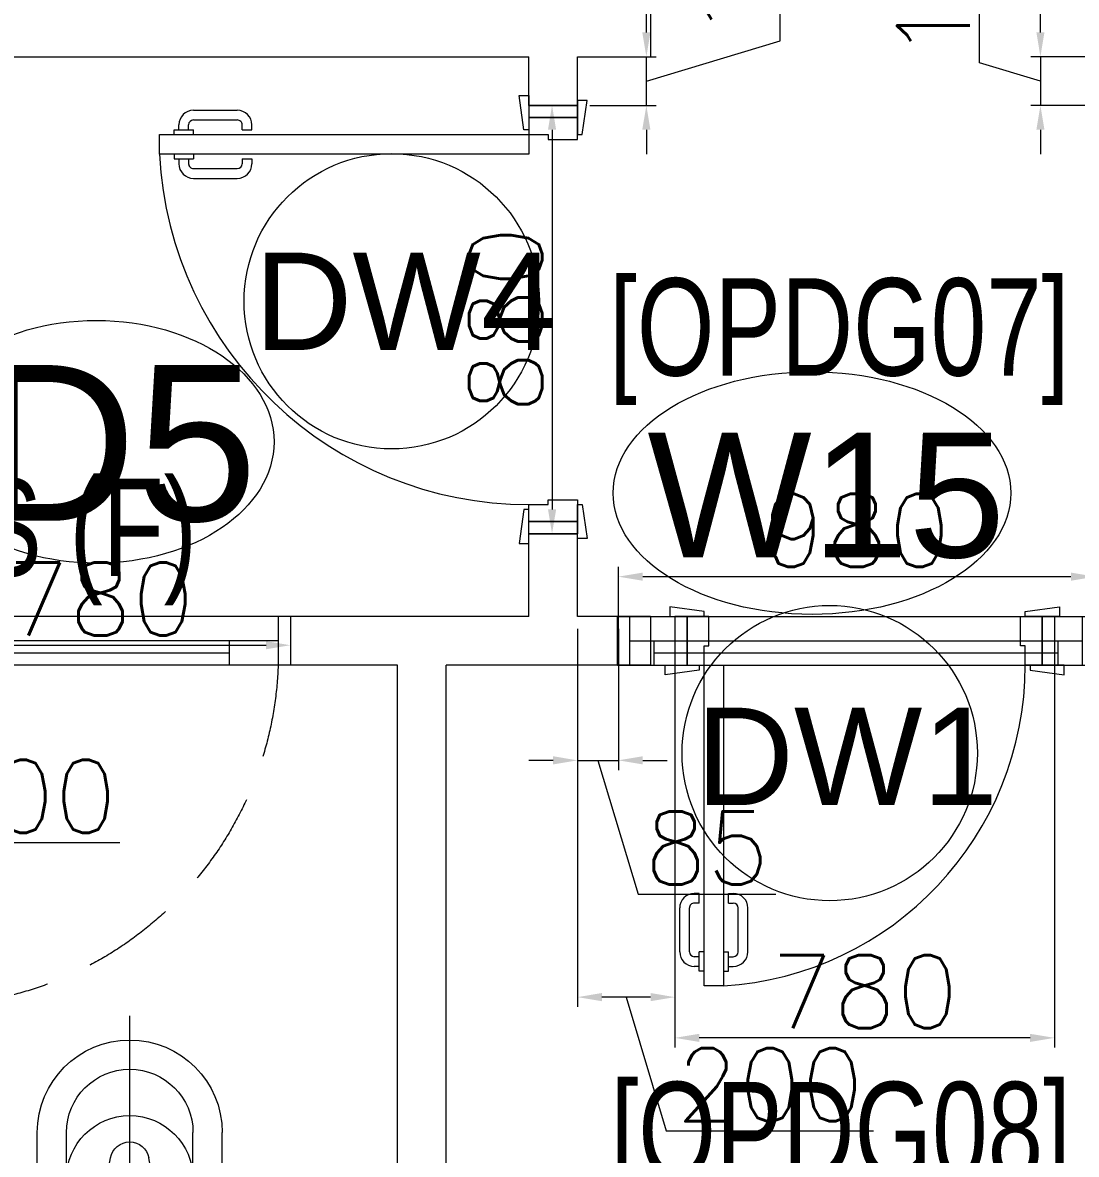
# Model space of a CAD drawing. Header units: millimetres. Extents: x -2143172 to 5255, y -610845 to 279739.
# Drawn here: x -1173704 to -1171539, y -593893 to -591568 of the extents above; entities that cross this region are included whole.
import ezdxf

# ---------------------------------------------------------------- set-up
doc = ezdxf.new("R2010")
doc.units = ezdxf.units.MM
doc.header["$LTSCALE"] = 30
doc.linetypes.add('HIDDEN', pattern=[9.525, 6.35, -3.175])
doc.layers.get('0').update_dxf_attribs({"lineweight": 5})
doc.layers.get('Defpoints').update_dxf_attribs({"lineweight": 5})
for name, color, linetype, lineweight in [('72_EGR_BASE_TEXT', 7, 'Continuous', 5), ('Al door tag', 4, 'Continuous', 5), ('Al Window tag', 5, 'Continuous', 5), ('Aluminum', 7, 'Continuous', 5), ('dims.', 152, 'Continuous', 5), ('DTAG', 20, 'Continuous', 9), ('New Aluminium', 250, 'Continuous', 5), ('SANIT', 250, 'Continuous', 5), ('Walls', 32, 'Continuous', 5)]:
    doc.layers.add(name, color=color, linetype=linetype, lineweight=lineweight)
doc.layers.add('Wooden Joinery', color=7, linetype='Continuous', lineweight=5, true_color=0x521300)
doc.styles.add('SIMPLEX', font='SIMPLEX.shx', dxfattribs={"height": 150})
doc.styles.add('TTLB-A0-JeddahDP$0$swis721', font='swiss.ttf')
doc.styles.add('X3G_ENTITY_2586C2', font='swisscl.ttf', dxfattribs={"height": 200})
doc.styles.add('X3G_ENTITY_258862', font='swisscl.ttf', dxfattribs={"height": 200})
doc.styles.add('X3G_ENTITY_2588D4', font='swisscl.ttf', dxfattribs={"height": 200})
doc.dimstyles.new('Buk', dxfattribs={"dimtxt": 150, "dimasz": 50, "dimexe": 20, "dimexo": 25, "dimgap": 20, "dimtad": 1, "dimdec": 0, "dimrnd": 5, "dimdsep": 46, "dimtxsty": 'SIMPLEX', "dimcen": 0, "dimdle": 20, "dimclrd": 256, "dimclre": 256, "dimclrt": 256, "dimadec": 0, "dimazin": 0, "dimtfac": 0.0075, "dimtdec": 0, "dimtmove": 1, "dimatfit": 2, "dimldrblk": 'ARCHTICK', "dimfxl": 1, "dimtolj": 1, "dimtzin": 0, "dimlwd": -1, "dimlwe": -1, "dimarcsym": 0})

# ---------------------------------------------------------------- blocks, each defined once
blk = doc.blocks.new('WC manta')
at = {"layer": 'SANIT'}
for p, q in [((-0.12, 0.19), (0.41, 0.19)), ((-0.13, 0.18), (-0.13, -0.18)), ((0.109, 0.18), (0.109, -0.18)), ((0.239, 0.13), (0.41, 0.13)), ((0.209, 0.1), (0.209, -0.1)), ((0.229, 0.1), (0.229, -0.1)), ((0.05, 0.09), (0.05, -0.09)), ((0.2955, 0.051), (0.3581, 0.0393)), ((-0.18, 0), (0.65, 0)), ((0.2955, -0.051), (0.3581, -0.0393)), ((0.239, -0.13), (0.41, -0.13)), ((-0.12, -0.19), (0.41, -0.19))]:
    blk.add_line(p, q, dxfattribs=at)
for centre, radius in [((0.159, 0.0752), 0.01), ((-0.04, 0), 0.02), ((0.159, -0.0753), 0.01)]:
    blk.add_circle(centre, radius, dxfattribs=at)
for centre, radius, start, end in [((-0.12, 0.18), 0.01, 90, 180), ((-0.05, 0.09), 0.1, 0, 90), ((0.119, 0.18), 0.01, 90, 180), ((0.41, 0), 0.19, 270, 90), ((0.239, 0.1), 0.03, 90, 180), ((0.259, 0.1), 0.03, 90, 180), ((0.3147, 0), 0.13, 270, 90), ((0.41, 0), 0.13, 270, 90), ((0.2882, 0.0117), 0.04, 79.4289, 141.525), ((0.3029, 0), 0.0588, 141.525, 218.475), ((0.3271, 0.0044), 0.04, 79.4289, 166.4176), ((0.3507, 0), 0.04, 280.5711, 79.4289), ((0.3454, 0), 0.0588, 166.4176, 193.5824), ((0.3271, -0.0044), 0.04, 193.5824, 280.5711), ((0.2882, -0.0117), 0.04, 218.475, 280.5711), ((-0.05, -0.09), 0.1, 270, 0), ((0.239, -0.1), 0.03, 180, 270), ((0.259, -0.1), 0.03, 180, 270), ((-0.12, -0.18), 0.01, 180, 270), ((0.119, -0.18), 0.01, 180, 270)]:
    blk.add_arc(centre, radius, start, end, dxfattribs=at)
blk = doc.blocks.new('*D401')
at = {"layer": 'Defpoints', "color": 0, "transparency": 16777216}
for p in [(-1171364, -591638.1), (-1171612.9, -591738.1), (-1171364, -591738.1)]:
    blk.add_point(p, dxfattribs=at)
at = {"layer": 'dims.', "transparency": 16777216}
for p, q in [((-1171737.9, -591650.6), (-1171737.9, -591253.5)), ((-1171612.9, -591588.1), (-1171612.9, -591538.1)), ((-1171612.9, -591688.1), (-1171737.9, -591650.6)), ((-1171612.9, -591638.1), (-1171612.9, -591738.1)), ((-1171612.9, -591638.1), (-1171612.9, -591738.1)), ((-1171612.9, -591788.1), (-1171612.9, -591838.1))]:
    blk.add_line(p, q, dxfattribs=at)
at = {"layer": 'dims.', "linetype": 'Continuous', "transparency": 16777216}
for p, q in [((-1171389, -591638.1), (-1171632.9, -591638.1)), ((-1171389, -591738.1), (-1171632.9, -591738.1))]:
    blk.add_line(p, q, dxfattribs=at)
at = {"layer": 'dims.', "transparency": 16777216}
for points in [[(-1171621.2, -591588.1), (-1171604.6, -591588.1), (-1171612.9, -591638.1)], [(-1171621.2, -591788.1), (-1171604.6, -591788.1), (-1171612.9, -591738.1)]]:
    blk.add_solid(points, dxfattribs=at)
at = {"layer": 'dims.', "transparency": 16777216, "insert": (-1171832.9, -591452.1), "char_height": 150, "attachment_point": 5, "rotation": 90, "style": 'SIMPLEX'}
blk.add_mtext('\\A1;100', dxfattribs=at)
blk = doc.blocks.new('_ArchTick')
at = {"color": 0, "linetype": 'ByBlock', "const_width": 0.15}
blk.add_lwpolyline([(-0.5, -0.5), (0.5, 0.5)], dxfattribs=at)
blk = doc.blocks.new('*D403')
at = {"layer": 'Defpoints', "color": 0, "transparency": 16777216}
for p in [(-1172564, -591638.1), (-1172422.5, -591638.1), (-1172564, -591738.1)]:
    blk.add_point(p, dxfattribs=at)
at = {"layer": 'dims.', "transparency": 16777216}
for p, q in [((-1172147.5, -591605.6), (-1172147.5, -591208.5)), ((-1172422.5, -591588.1), (-1172422.5, -591538.1)), ((-1172422.5, -591688.1), (-1172147.5, -591605.6)), ((-1172422.5, -591738.1), (-1172422.5, -591638.1)), ((-1172422.5, -591738.1), (-1172422.5, -591638.1)), ((-1172422.5, -591788.1), (-1172422.5, -591838.1))]:
    blk.add_line(p, q, dxfattribs=at)
at = {"layer": 'dims.', "linetype": 'Continuous', "transparency": 16777216}
for p, q in [((-1172539, -591638.1), (-1172402.5, -591638.1)), ((-1172539, -591738.1), (-1172402.5, -591738.1))]:
    blk.add_line(p, q, dxfattribs=at)
at = {"layer": 'dims.', "transparency": 16777216}
for points in [[(-1172430.9, -591588.1), (-1172414.2, -591588.1), (-1172422.5, -591638.1)], [(-1172430.9, -591788.1), (-1172414.2, -591788.1), (-1172422.5, -591738.1)]]:
    blk.add_solid(points, dxfattribs=at)
at = {"layer": 'dims.', "transparency": 16777216, "insert": (-1172242.5, -591407.1), "char_height": 150, "attachment_point": 5, "rotation": 90, "style": 'SIMPLEX'}
blk.add_mtext('\\A1;100', dxfattribs=at)
blk = doc.blocks.new('*D404')
at = {"layer": 'Defpoints', "color": 0, "transparency": 16777216}
for p in [(-1172564, -591738.1), (-1172616.3, -592618.1), (-1172564, -592618.1)]:
    blk.add_point(p, dxfattribs=at)
at = {"layer": 'dims.', "linetype": 'Continuous', "transparency": 16777216}
for p, q in [((-1172589, -591738.1), (-1172636.3, -591738.1)), ((-1172589, -592618.1), (-1172636.3, -592618.1))]:
    blk.add_line(p, q, dxfattribs=at)
at = {"layer": 'dims.', "transparency": 16777216}
blk.add_line((-1172616.3, -591788.1), (-1172616.3, -592568.1), dxfattribs=at)
for points in [[(-1172624.6, -591788.1), (-1172607.9, -591788.1), (-1172616.3, -591738.1)], [(-1172624.6, -592568.1), (-1172607.9, -592568.1), (-1172616.3, -592618.1)]]:
    blk.add_solid(points, dxfattribs=at)
at = {"layer": 'dims.', "transparency": 16777216, "insert": (-1172711.3, -592178.1), "char_height": 150, "attachment_point": 5, "rotation": 90, "style": 'SIMPLEX'}
blk.add_mtext('\\A1;880', dxfattribs=at)
blk = doc.blocks.new('*D409')
at = {"layer": 'Defpoints', "color": 0, "transparency": 16777216}
for p in [(-1174034, -592888.1), (-1173934, -592888.1), (-1173934, -592977.5)]:
    blk.add_point(p, dxfattribs=at)
at = {"layer": 'dims.', "linetype": 'Continuous', "transparency": 16777216}
for p, q in [((-1174034, -592913.1), (-1174034, -592997.5)), ((-1173934, -592913.1), (-1173934, -592997.5))]:
    blk.add_line(p, q, dxfattribs=at)
at = {"layer": 'dims.', "transparency": 16777216}
for p, q in [((-1174084, -592977.5), (-1174134, -592977.5)), ((-1174034, -592977.5), (-1173934, -592977.5)), ((-1174034, -592977.5), (-1173934, -592977.5)), ((-1173984, -592977.5), (-1173901.5, -593252.5)), ((-1173884, -592977.5), (-1173834, -592977.5)), ((-1173901.5, -593252.5), (-1173504.4, -593252.5))]:
    blk.add_line(p, q, dxfattribs=at)
for points in [[(-1174084, -592969.2), (-1174084, -592985.8), (-1174034, -592977.5)], [(-1173884, -592969.2), (-1173884, -592985.8), (-1173934, -592977.5)]]:
    blk.add_solid(points, dxfattribs=at)
at = {"layer": 'dims.', "transparency": 16777216, "insert": (-1173703, -593157.5), "char_height": 150, "attachment_point": 5, "style": 'SIMPLEX'}
blk.add_mtext('\\A1;100', dxfattribs=at)
blk = doc.blocks.new('*D410')
at = {"layer": 'Defpoints', "color": 0, "transparency": 16777216}
for p in [(-1173934, -592838.1), (-1173154, -592838.1), (-1173154, -592847.1)]:
    blk.add_point(p, dxfattribs=at)
at = {"layer": 'dims.', "linetype": 'Continuous', "transparency": 16777216}
for p, q in [((-1173934, -592863.1), (-1173934, -592867.1)), ((-1173154, -592863.1), (-1173154, -592867.1))]:
    blk.add_line(p, q, dxfattribs=at)
at = {"layer": 'dims.', "transparency": 16777216}
blk.add_line((-1173884, -592847.1), (-1173204, -592847.1), dxfattribs=at)
for points in [[(-1173884, -592838.7), (-1173884, -592855.4), (-1173934, -592847.1)], [(-1173204, -592838.7), (-1173204, -592855.4), (-1173154, -592847.1)]]:
    blk.add_solid(points, dxfattribs=at)
at = {"layer": 'dims.', "transparency": 16777216, "insert": (-1173544, -592752.1), "char_height": 150, "attachment_point": 5, "style": 'SIMPLEX'}
blk.add_mtext('\\A1;780', dxfattribs=at)
blk = doc.blocks.new('*D411')
at = {"layer": 'Defpoints', "color": 0, "transparency": 16777216}
for p in [(-1172564, -592788.1), (-1172480.1, -592788.1), (-1172480.1, -593083.6)]:
    blk.add_point(p, dxfattribs=at)
at = {"layer": 'dims.', "linetype": 'Continuous', "transparency": 16777216}
for p, q in [((-1172564, -592813.1), (-1172564, -593103.6)), ((-1172480.1, -592813.1), (-1172480.1, -593103.6))]:
    blk.add_line(p, q, dxfattribs=at)
at = {"layer": 'dims.', "transparency": 16777216}
for p, q in [((-1172614, -593083.6), (-1172664, -593083.6)), ((-1172564, -593083.6), (-1172480.1, -593083.6)), ((-1172564, -593083.6), (-1172480.1, -593083.6)), ((-1172522.1, -593083.6), (-1172439.6, -593358.6)), ((-1172430.1, -593083.6), (-1172380.1, -593083.6)), ((-1172439.6, -593358.6), (-1172156.7, -593358.6))]:
    blk.add_line(p, q, dxfattribs=at)
for points in [[(-1172614, -593075.2), (-1172614, -593091.9), (-1172564, -593083.6)], [(-1172430.1, -593075.2), (-1172430.1, -593091.9), (-1172480.1, -593083.6)]]:
    blk.add_solid(points, dxfattribs=at)
at = {"layer": 'dims.', "transparency": 16777216, "insert": (-1172298.2, -593263.6), "char_height": 150, "attachment_point": 5, "style": 'SIMPLEX'}
blk.add_mtext('\\A1;85', dxfattribs=at)
blk = doc.blocks.new('*D412')
at = {"layer": 'Defpoints', "color": 0, "transparency": 16777216}
for p in [(-1171500.1, -592706.2), (-1172480.1, -592838.1), (-1171500.1, -592838.1)]:
    blk.add_point(p, dxfattribs=at)
at = {"layer": 'dims.', "linetype": 'Continuous', "transparency": 16777216}
for p, q in [((-1172480.1, -592813.1), (-1172480.1, -592686.2)), ((-1171500.1, -592813.1), (-1171500.1, -592686.2))]:
    blk.add_line(p, q, dxfattribs=at)
at = {"layer": 'dims.', "transparency": 16777216}
blk.add_line((-1172430.1, -592706.2), (-1171550.1, -592706.2), dxfattribs=at)
for points in [[(-1172430.1, -592697.9), (-1172430.1, -592714.6), (-1172480.1, -592706.2)], [(-1171550.1, -592697.9), (-1171550.1, -592714.6), (-1171500.1, -592706.2)]]:
    blk.add_solid(points, dxfattribs=at)
at = {"layer": 'dims.', "transparency": 16777216, "insert": (-1171990.1, -592611.2), "char_height": 150, "attachment_point": 5, "style": 'SIMPLEX'}
blk.add_mtext('\\A1;980', dxfattribs=at)
blk = doc.blocks.new('*D413')
at = {"layer": 'Defpoints', "color": 0, "transparency": 16777216}
for p in [(-1172564, -592838.1), (-1172364, -592838.1), (-1172564, -593570)]:
    blk.add_point(p, dxfattribs=at)
at = {"layer": 'dims.', "linetype": 'Continuous', "transparency": 16777216}
for p, q in [((-1172564, -592863.1), (-1172564, -593590)), ((-1172364, -592863.1), (-1172364, -593590))]:
    blk.add_line(p, q, dxfattribs=at)
at = {"layer": 'dims.', "transparency": 16777216}
for p, q in [((-1172414, -593570), (-1172514, -593570)), ((-1172464, -593570), (-1172381.5, -593845)), ((-1172381.5, -593845), (-1171955.8, -593845))]:
    blk.add_line(p, q, dxfattribs=at)
for points in [[(-1172514, -593561.6), (-1172514, -593578.3), (-1172564, -593570)], [(-1172414, -593561.6), (-1172414, -593578.3), (-1172364, -593570)]]:
    blk.add_solid(points, dxfattribs=at)
at = {"layer": 'dims.', "transparency": 16777216, "insert": (-1172168.7, -593750), "char_height": 150, "attachment_point": 5, "style": 'SIMPLEX'}
blk.add_mtext('\\A1;200', dxfattribs=at)
blk = doc.blocks.new('*D414')
at = {"layer": 'Defpoints', "color": 0, "transparency": 16777216}
for p in [(-1172364, -592838.1), (-1171584, -592838.1), (-1172364, -593653.7)]:
    blk.add_point(p, dxfattribs=at)
at = {"layer": 'dims.', "linetype": 'Continuous', "transparency": 16777216}
for p, q in [((-1172364, -592863.1), (-1172364, -593673.7)), ((-1171584, -592863.1), (-1171584, -593673.7))]:
    blk.add_line(p, q, dxfattribs=at)
at = {"layer": 'dims.', "transparency": 16777216}
blk.add_line((-1171634, -593653.7), (-1172314, -593653.7), dxfattribs=at)
for points in [[(-1172314, -593645.4), (-1172314, -593662), (-1172364, -593653.7)], [(-1171634, -593645.4), (-1171634, -593662), (-1171584, -593653.7)]]:
    blk.add_solid(points, dxfattribs=at)
at = {"layer": 'dims.', "transparency": 16777216, "insert": (-1171974, -593558.7), "char_height": 150, "attachment_point": 5, "style": 'SIMPLEX'}
blk.add_mtext('\\A1;780', dxfattribs=at)
blk = doc.blocks.new('A$C72370EFE')
at = {"layer": 'Wooden Joinery'}
for p, q in [((-0.01, -0.04), (-0.02, -0.04)), ((-0.01, -0.03), (-0.01, -0.07)), ((0, -0.03), (-0.01, -0.03)), ((0.04, -0.03), (0.05, -0.03)), ((0.05, -0.03), (0.05, -0.07)), ((0.05, -0.04), (0.06, -0.04)), ((-0.01, -0.06), (-0.02, -0.06)), ((0.05, -0.06), (0.06, -0.06)), ((-0.05, -0.07), (-0.05, -0.16)), ((-0.03, -0.07), (-0.03, -0.16)), ((0, -0.07), (-0.01, -0.07)), ((0.04, -0.07), (0.05, -0.07)), ((0.07, -0.07), (0.07, -0.16)), ((0.09, -0.07), (0.09, -0.16)), ((-0.01, -0.17), (-0.02, -0.17)), ((-0.01, -0.17), (-0.01, -0.19)), ((0.05, -0.17), (0.06, -0.17)), ((0.05, -0.17), (0.05, -0.19)), ((-0.01, -0.19), (-0.02, -0.19)), ((0.05, -0.19), (0.06, -0.19))]:
    blk.add_line(p, q, dxfattribs=at)
for centre, radius, start, end in [((-0.02, -0.07), 0.03, 90, 180), ((0.06, -0.07), 0.03, 0, 90), ((-0.02, -0.07), 0.01, 90, 180), ((0.06, -0.07), 0.01, 0, 90), ((-0.02, -0.16), 0.03, 180, 270), ((-0.02, -0.16), 0.01, 180, 270), ((0.06, -0.16), 0.01, 270, 0), ((0.06, -0.16), 0.03, 270, 0)]:
    blk.add_arc(centre, radius, start, end, dxfattribs=at)
blk = doc.blocks.new('A$C5FCA3E6B')
at = {"layer": 'Wooden Joinery'}
for points in [[(80, 858.9), (80, 868.9), (10, 878.9), (10, 858.9)], [(840, 858.9), (840, 868.9), (910, 878.9), (910, 858.9)], [(70, 758.9), (70, 748.9), (0, 738.9), (0, 758.9)], [(120, 758.9), (120, 0), (80, 0), (80, 758.9)], [(850, 758.9), (850, 748.9), (920, 738.9), (920, 758.9)]]:
    blk.add_lwpolyline(points, close=True, dxfattribs=at)
for points in [[(45, 758.9), (45, 858.9), (20, 858.9), (20, 758.9), (45, 758.9)], [(45, 758.9), (80, 758.9), (80, 798.9), (90, 798.9), (90, 858.9), (45, 858.9), (45, 758.9)], [(875, 758.9), (840, 758.9), (840, 798.9), (830, 798.9), (830, 858.9), (875, 858.9), (875, 758.9)], [(875, 758.9), (875, 858.9), (900, 858.9), (900, 758.9), (875, 758.9)]]:
    blk.add_lwpolyline(points, dxfattribs=at)
blk.add_arc((80, 758.9), 760, 273.0171, 0, dxfattribs=at)
at = {"layer": 'Wooden Joinery', "xscale": 999.9999999998854, "yscale": 999.9999999998854, "zscale": 999.9999999998854, "rotation": 180}
blk.add_blockref('A$C72370EFE', (120, 0), dxfattribs=at)
blk = doc.blocks.new('A$C268A7CF0')
at = {"layer": 'Wooden Joinery'}
for points in [[(80, 758.8), (80, 768.8), (10, 778.8), (10, 758.8)], [(740, 758.8), (740, 768.8), (810, 778.8), (810, 758.8)], [(70, 658.8), (70, 648.8), (0, 638.8), (0, 658.8)], [(120, 658.8), (120, 0), (80, 0), (80, 658.8)], [(750, 658.8), (750, 648.8), (820, 638.8), (820, 658.8)]]:
    blk.add_lwpolyline(points, close=True, dxfattribs=at)
for points in [[(45, 658.8), (45, 758.8), (20, 758.8), (20, 658.8), (45, 658.8)], [(45, 658.8), (80, 658.8), (80, 698.8), (90, 698.8), (90, 758.8), (45, 758.8), (45, 658.8)], [(775, 658.8), (740, 658.8), (740, 698.8), (730, 698.8), (730, 758.8), (775, 758.8), (775, 658.8)], [(775, 658.8), (775, 758.8), (800, 758.8), (800, 658.8), (775, 658.8)]]:
    blk.add_lwpolyline(points, dxfattribs=at)
blk.add_arc((80, 658.8), 660, 273.4748, 0, dxfattribs=at)
at = {"layer": 'Wooden Joinery', "xscale": 999.9999999998854, "yscale": 999.9999999998854, "zscale": 999.9999999998854, "rotation": 180}
blk.add_blockref('A$C72370EFE', (120, 0), dxfattribs=at)
blk = doc.blocks.new('A$C36EC175B')
at = {"layer": 'Al Window tag'}
blk.add_ellipse((0, 0), major_axis=(408.6, 0), ratio=0.610025, dxfattribs=at)
at = {"layer": 'Al Window tag', "insert": (-338.2, 123.8, 0), "char_height": 256, "attachment_point": 1, "style": 'TTLB-A0-JeddahDP$0$swis721'}
blk.add_mtext_dynamic_manual_height_columns('W15', width=1569.457, gutter_width=9406.5, heights=[480.3], dxfattribs=at)
blk = doc.blocks.new('A$C76968c6f')
at = {"layer": 'Aluminum', "color": 5}
for p, q in [((980, 100, 0.1), (0, 100, 0.1)), ((25, 0, 0.1), (25, 100, 0.1)), ((75, 50, 0.1), (75, 100, 0.1)), ((905, 50, 0.1), (905, 100, 0.1)), ((955, 0, 0.1), (955, 100, 0.1)), ((75, 75, 0.1), (905, 75, 0.1)), ((955, 50, 0.1), (25, 50, 0.1)), ((980, 0, 0.1), (0, 0, 0.1))]:
    blk.add_line(p, q, dxfattribs=at)
at = {"layer": 'Walls'}
for p, q in [((0, 100, 0.1), (0, 0, 0.1)), ((0, 0, 0.1), (0, 100, 0.1)), ((980, 100, 0.1), (980, 0, 0.1)), ((980, 0, 0.1), (980, 100, 0.1))]:
    blk.add_line(p, q, dxfattribs=at)
blk = doc.blocks.new('A$C76ae8329')
at = {"layer": 'Walls'}
for p, q in [((202.1, 304.6), (202.1, 404.6)), ((1182.1, 304.6), (1182.1, 404.6))]:
    blk.add_line(p, q, dxfattribs=at)
at = {"layer": 'dims.', "rotation": 180}
blk.add_blockref('A$C76968c6f', (1182.1, 404.6, -0.1), dxfattribs=at)
blk = doc.blocks.new('A$C39C6726A')
at = {"layer": 'New Aluminium', "linetype": 'HIDDEN'}
blk.add_line((25, 100), (25, 800), dxfattribs=at)
at = {"layer": 'New Aluminium'}
for p, q in [((780, 100), (0, 100)), ((25, 0), (25, 100)), ((125, 100), (125, 50)), ((655, 100), (655, 50)), ((755, 0), (755, 100)), ((655, 75), (125, 75)), ((755, 50), (25, 50)), ((780, 0), (0, 0))]:
    blk.add_line(p, q, dxfattribs=at)
at = {"layer": 'New Aluminium', "linetype": 'HIDDEN'}
blk.add_arc((29.3, 73.9), 726.2, 2.0631, 90.3405, dxfattribs=at)
blk = doc.blocks.new('A$C23F03E74')
at = {"layer": 'Al door tag'}
blk.add_ellipse((-365, 0), major_axis=(365, 0), ratio=0.682917, dxfattribs=at)
at = {"layer": 'Al door tag', "insert": (-605.2, 157.7), "char_height": 320, "attachment_point": 1, "style": 'TTLB-A0-JeddahDP$0$swis721'}
blk.add_mtext_dynamic_manual_height_columns('D5', width=1569.457, gutter_width=9406.5, heights=[480.3], dxfattribs=at)
blk = doc.blocks.new('A$C164D1FF0')
at = {"layer": 'DTAG'}
blk.add_circle((0, 0), 303.3, dxfattribs=at)
at = {"layer": 'DTAG', "insert": (-275.2, 93.3), "char_height": 200, "width": 6547.939, "attachment_point": 1, "style": 'TTLB-A0-JeddahDP$0$swis721'}
blk.add_mtext('DW1', dxfattribs=at)
blk = doc.blocks.new('A$C43641BA2')
at = {"layer": 'DTAG'}
blk.add_circle((0, 0), 303.3, dxfattribs=at)
at = {"layer": 'DTAG', "insert": (-282.4, 100), "char_height": 200, "width": 6547.939, "attachment_point": 1, "style": 'TTLB-A0-JeddahDP$0$swis721'}
blk.add_mtext('DW4', dxfattribs=at)

msp = doc.modelspace()

# ---------------------------------------------------------------- linework, layer by layer
at = {"layer": 'Walls'}
for p, q in [((-1172414, -591538.1, 0.1), (-1172414, -591638.1, 0.1)), ((-1176434, -591638.1, 0.1), (-1172664, -591638.1, 0.1)), ((-1172664, -591738.1, 0.1), (-1172664, -591638.1, 0.1)), ((-1172564, -591738.1, 0.1), (-1172564, -591638.1, 0.1)), ((-1172564, -591638.1, 0.1), (-1172414, -591638.1, 0.1)), ((-1172664, -591738.1, 0.1), (-1172564, -591738.1, 0.1)), ((-1172664, -592618.1, 0.1), (-1172564, -592618.1, 0.1)), ((-1172664, -592788.1, 0.1), (-1172664, -592618.1, 0.1)), ((-1172564, -592788.1, 0.1), (-1172564, -592618.1, 0.1)), ((-1172664, -592788.1, 0.1), (-1173154, -592788.1, 0.1)), ((-1173154, -592788.1, 0.1), (-1173154, -592888.1, 0.1)), ((-1172414, -592788.1, 0.1), (-1172564, -592788.1, 0.1)), ((-1172414, -592788.1, 0.1), (-1172414, -592888.1, 0.1)), ((-1172934, -592888.1, 0.1), (-1173154, -592888.1, 0.1)), ((-1172934, -594388.1, 0.1), (-1172934, -592888.1, 0.1)), ((-1172414, -592888.1, 0.1), (-1172834, -592888.1, 0.1)), ((-1172834, -594388.1, 0.1), (-1172834, -592888.1, 0.1)), ((-1172834, -594388.1, 0.1), (-1172834, -592888.1, 0.1))]:
    msp.add_line(p, q, dxfattribs=at)

# ---------------------------------------------------------------- block references
msp.add_blockref('A$C76ae8329', (-1172684, -593192.7, 0.1))
at = {"layer": 'Al door tag'}
msp.add_blockref('A$C23F03E74', (-1173187.5, -592429.2, 0.1), dxfattribs=at)
at = {"layer": 'Al Window tag'}
msp.add_blockref('A$C36EC175B', (-1172082.2, -592534.5), dxfattribs=at)
at = {"layer": 'DTAG'}
for name, p in [('A$C43641BA2', (-1172945.7, -592140.6)), ('A$C164D1FF0', (-1172045.8, -593068.7, -0.1))]:
    msp.add_blockref(name, p, dxfattribs=at)
at = {"layer": 'New Aluminium', "linetype": 'HIDDEN', "xscale": -1, "rotation": 179.9962256630816}
msp.add_blockref('A$C39C6726A', (-1173934, -592788.1, 0.1), dxfattribs=at)
at = {"layer": 'SANIT', "xscale": -999.9999999999995, "yscale": 999.9999999999995, "zscale": 999.9999999999995, "rotation": 270}
msp.add_blockref('WC manta', (-1173484, -594258.1, 0.1), dxfattribs=at)
at = {"layer": 'Wooden Joinery', "rotation": 270}
msp.add_blockref('A$C5FCA3E6B', (-1173423, -591718.1, 0.1), dxfattribs=at)
at = {"layer": 'Wooden Joinery'}
msp.add_blockref('A$C268A7CF0', (-1172384, -593546.9, 0.1), dxfattribs=at)

# ---------------------------------------------------------------- texts
at = {"layer": '72_EGR_BASE_TEXT', "char_height": 200, "attachment_point": 2}
for s, insert, style in [('[OPDG07]', (-1172026.2, -592093.2, 0.1), 'X3G_ENTITY_2588D4'), ('STAFF TLTS (F)', (-1174109, -592504.9, 0.1), 'X3G_ENTITY_258862'), ('[OPDG08]', (-1172023.2, -593744.2, 0.1), 'X3G_ENTITY_2586C2')]:
    msp.add_mtext(s, dxfattribs=dict(at, insert=insert, style=style))

# ---------------------------------------------------------------- dimensions: what is measured, and where the dimension line sits
at = {"layer": 'dims.'}
for base, p1, p2, picture, middle in [((-1172422.5, -591638.1, 0.1), (-1172564, -591738.1, 0.1), (-1172564, -591638.1, 0.1), '*D403', (-1172242.5, -591585.6, 0.1)), ((-1171612.9, -591738.1, 0.1), (-1171364, -591638.1, 0.1), (-1171364, -591738.1, 0.1), '*D401', (-1171832.9, -591630.6, 0.1)), ((-1172616.3, -592618.1, 0.1), (-1172564, -591738.1, 0.1), (-1172564, -592618.1, 0.1), '*D404', (-1172711.3, -592178.1, 0.1))]:
    dim = msp.add_linear_dim(base=base, p1=p1, p2=p2, angle=90, dimstyle='Buk', dxfattribs=at)
    dim.commit()
    dim.dimension.update_dxf_attribs({"geometry": picture, "text_midpoint": middle})
for base, p1, p2, picture, middle in [((-1171500.1, -592706.2, 0.1), (-1172480.1, -592838.1, 0.1), (-1171500.1, -592838.1, 0.1), '*D412', (-1171990.1, -592611.2, 0.1)), ((-1173154, -592847.1, 0.1), (-1173934, -592838.1, 0.1), (-1173154, -592838.1, 0.1), '*D410', (-1173544, -592752.1, 0.1)), ((-1172480.1, -593083.6, 0.1), (-1172564, -592788.1, 0.1), (-1172480.1, -592788.1, 0.1), '*D411', (-1172419.6, -593263.6, 0.1)), ((-1172564, -593570, 0.1), (-1172364, -592838.1, 0.1), (-1172564, -592838.1, 0.1), '*D413', (-1172361.5, -593750, 0.1)), ((-1172364, -593653.7, 0.1), (-1171584, -592838.1, 0.1), (-1172364, -592838.1, 0.1), '*D414', (-1171974, -593558.7, 0.1)), ((-1173934, -592977.5, 0.1), (-1174034, -592888.1, 0.1), (-1173934, -592888.1, 0.1), '*D409', (-1173881.5, -593157.5, 0.1))]:
    dim = msp.add_linear_dim(base=base, p1=p1, p2=p2, dimstyle='Buk', dxfattribs=at)
    dim.commit()
    dim.dimension.update_dxf_attribs({"geometry": picture, "text_midpoint": middle})

doc.saveas('drawing.dxf')
